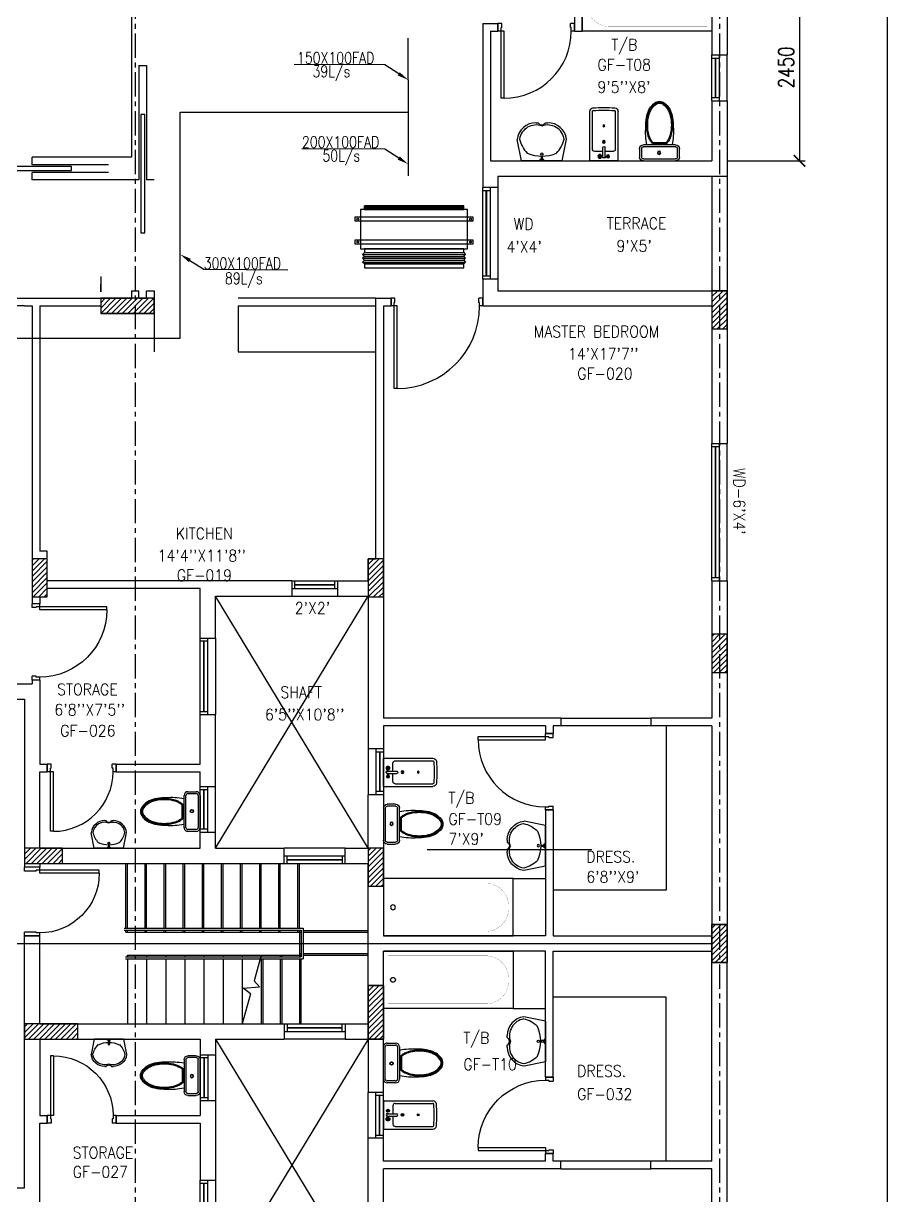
# Model space of a CAD drawing. Header units: millimetres. Extents: x -1288794 to 2153086, y -2701644 to -1335282.
# Drawn here: x 1269945 to 1281258, y -1494869 to -1479519 of the extents above; entities that cross this region are included whole.
import ezdxf

# ---------------------------------------------------------------- set-up
doc = ezdxf.new("R2010")
doc.units = ezdxf.units.MM
doc.header["$LTSCALE"] = 100
doc.header["$PDMODE"] = 34
doc.linetypes.add('CENTER', pattern=[50.8, 31.75, -6.35, 6.35, -6.35])
doc.linetypes.add('DASHED2', pattern=[9.525, 6.35, -3.175])
for name, color, linetype in [('A-ANNO-TEXT', 8, 'Continuous'), ('A-AREA', 8, 'CENTER'), ('A-DOOR', 4, 'Continuous'), ('A-FLOR-OVHD', 4, 'DASHED2'), ('A-FLOR-PFIX', 8, 'Continuous'), ('A-FLOR-SPCL', 8, 'Continuous'), ('A-FLOR-STRS', 8, 'Continuous'), ('A-GLAZ', 5, 'Continuous'), ('A-GRID', 253, 'CENTER'), ('A-WALL-FULL', 8, 'Continuous'), ('AC-FAD', 6, 'Continuous'), ('AC-FAD TEXT', 6, 'Continuous'), ('AC-HLTEXT', 100, 'Continuous'), ('FCU-AC', 160, 'Continuous'), ('S-COL- HACT.', 9, 'Continuous'), ('S-COL.', 8, 'Continuous')]:
    doc.layers.add(name, color=color, linetype=linetype)
doc.styles.add('ROMANS', font='romans.shx', dxfattribs={"width": 0.8})
doc.styles.add('SIMPLEX', font='simplex.shx', dxfattribs={"width": 0.8})
doc.dimstyles.new('100 of DIM2', dxfattribs={"dimscale": 0, "dimtxt": 200, "dimasz": 150, "dimexe": 75, "dimexo": 200, "dimgap": 75, "dimtad": 1, "dimdec": 0, "dimrnd": 5, "dimzin": 0, "dimdsep": 46, "dimtxsty": 'ROMANS', "dimblk": 'ARCHTICK', "dimcen": 100, "dimclrd": 94, "dimclre": 94, "dimclrt": 2, "dimadec": 0, "dimazin": 0, "dimtfac": 1, "dimtdec": 0, "dimtofl": 0, "dimtmove": 2, "dimatfit": 3, "dimldrblk": 'OPEN90', "dimfxl": 75, "dimtolj": 1, "dimtzin": 0, "dimarcsym": 0})
pattern_1 = [(45, (2375513.17, -1109556.65), (-35.355339, 35.355339), [])]

# ---------------------------------------------------------------- blocks, each defined once
blk = doc.blocks.new('W-180')
for p, q in [((1800, 100), (0, 100)), ((1800, 0), (0, 0)), ((40, 0), (40, 100)), ((1760, 100), (1760, 0))]:
    blk.add_line(p, q)
at = {"linetype": 'Continuous'}
for p, q in [((1760, 53), (40, 53)), ((1760, 47), (40, 47))]:
    blk.add_line(p, q, dxfattribs=at)
blk = doc.blocks.new('D-100-R1')
for p, q in [((-80, 980), (-80, 100)), ((-80, 980), (-40, 980)), ((-40, 980), (-40, 55)), ((-1000, 100), (-1000, 0)), ((-1000, 100), (-960, 100)), ((-960, 100), (-960, 55)), ((-960, 55), (-950, 55)), ((-950, 55), (-950, 0)), ((-80, 100), (0, 100)), ((-50, 55), (-50, 0)), ((-50, 55), (-40, 55)), ((-50, 0), (0, 0)), ((0, 100), (0, 0)), ((-1000, 0), (-950, 0))]:
    blk.add_line(p, q)
at = {"linetype": 'Continuous'}
blk.add_arc((-80, 100), 880, 90, 180, dxfattribs=at)
blk = doc.blocks.new('LAV-4')
for p, q in [((-266, 0), (-322, -283)), ((-266, 0), (268, 0)), ((268, 0), (324, -280)), ((-48, -500), (-75, -500)), ((75, -500), (50, -500))]:
    blk.add_line(p, q)
for points in [[(-25, 0), (-25, -18), (25, -18), (25, 0)], [(-9, -20), (-9, -57), (8, -57), (8, -20)]]:
    blk.add_lwpolyline(points, close=True)
blk.add_circle((0, -91), 15.4)
for centre, radius, start, end in [((74, -366), 375, 135.3333, 167.1432), ((0, -539), 477, 66.1261, 113.874), ((-74, -366), 375, 12.5199, 44.6667), ((-75, -250), 250, 187.6784, 270), ((-75, -250), 220, 188.5814, 289.9523), ((75, -250), 220, 250.0878, 350.8515), ((75, -250), 250, 270, 353.0121), ((1, -527), 55.9, 28.7827, 151.2173), ((50, -499), 0, 238.1883, 0)]:
    blk.add_arc(centre, radius, start, end)
blk = doc.blocks.new('BT-2')
blk.add_lwpolyline([(0, 750), (1700, 750), (1700, 0), (0, 0)], close=True)
at = {"const_width": 2}
blk.add_lwpolyline([(60, 690), (1340, 690, -0.414214), (1640, 390), (1640, 360, -0.414214), (1340, 60), (60, 60)], format="xyb", close=True, dxfattribs=at)
blk.add_circle((125, 375), 31.9)
blk = doc.blocks.new('W-80')
for p, q in [((800, 100), (0, 100)), ((800, 0), (0, 0)), ((40, 0), (40, 100)), ((760, 100), (760, 0))]:
    blk.add_line(p, q)
at = {"linetype": 'Continuous'}
for p, q in [((760, 53), (40, 53)), ((760, 47), (40, 47))]:
    blk.add_line(p, q, dxfattribs=at)
blk = doc.blocks.new('BIDET-1')
for p, q in [((175, 0), (-175, 0)), ((-185, -10), (-185, -649)), ((-15, -125), (-120, -125)), ((-39, -59), (-69, -59)), ((-54, -44), (-54, -74)), ((-15, -54), (-15, -174)), ((15, -54), (15, -174)), ((120, -125), (15, -125)), ((39, -59), (69, -59)), ((54, -44), (54, -74)), ((185, -10), (185, -649)), ((-150, -155), (-150, -649)), ((12, -250), (-12, -250)), ((-9, -259), (9, -241)), ((-9, -241), (9, -259)), ((0, -238), (0, -262)), ((150, -155), (150, -649))]:
    blk.add_line(p, q)
for centre, radius in [((-54, -59), 25), ((-54, -59), 20), ((-54, -59), 15.2), ((-54, -59), 10.2), ((54, -59), 20), ((54, -59), 15.2), ((54, -59), 10.2), ((0, -250), 17.5), ((0, -250), 12.5), ((0, -457), 12.5), ((0, -457), 10)]:
    blk.add_circle(centre, radius)
for centre, radius, start, end in [((-175, -10), 10, 90, 180), ((175, -10), 10, 0, 90), ((-120, -155), 30, 90, 180), ((0, -54), 20, 318.5904, 221.4096), ((0, -54), 15, 0, 180), ((120, -155), 30, 0, 90), ((0, -174), 15, 180, 0), ((-140, -649), 45, 180, 265.2062), ((-140, -649), 10, 180, 265.2062), ((0, 1020), 1720, 265.2062, 274.7938), ((0, 1020), 1685, 265.2062, 274.7938), ((140, -649), 10, 274.7938, 0), ((140, -649), 45, 274.7938, 0)]:
    blk.add_arc(centre, radius, start, end)
blk = doc.blocks.new('WC-1')
for p, q in [((-210, 0), (210, 0)), ((-260, -160), (-260, -50)), ((-235, -160), (-235, -50)), ((-210, -25), (210, -25)), ((235, -50), (235, -160)), ((260, -50), (260, -160)), ((210, -185), (-210, -185)), ((210, -210), (-210, -210)), ((91, -223), (-91, -223)), ((86, -235), (-86, -235))]:
    blk.add_line(p, q)
for radius in [22.1, 17.1]:
    blk.add_circle((-6, -107), radius)
for centre, radius, start, end in [((-210, -50), 50, 90, 180), ((-210, -50), 25, 90, 180), ((210, -50), 50, 360, 90), ((210, -50), 25, 360, 90), ((-210, -160), 50, 180, 270), ((-210, -160), 25, 180, 270), ((722, -383), 904, 168.9529, 184.0632), ((178, -428), 341, 149.8586, 166.4766), ((178, -428), 328, 149.8586, 166.4766), ((69, -365), 214, 138.4152, 149.8586), ((69, -365), 201, 139.9943, 149.8586), ((-69, -365), 201, 30.1414, 40.0057), ((-69, -365), 214, 30.1414, 41.5848), ((-178, -428), 328, 13.5234, 30.1414), ((-178, -428), 341, 13.5234, 30.1414), ((210, -160), 25, 270, 360), ((210, -160), 50, 270, 360), ((352, -470), 532, 177.5541, 180), ((352, -470), 520, 166.4766, 180), ((352, -470), 507, 166.4766, 180), ((-352, -470), 507, 360, 13.5234), ((-352, -470), 520, 360, 13.5234), ((-352, -470), 532, 360, 2.4459), ((352, -470), 532, 180, 193.5234), ((352, -470), 520, 180, 193.5234), ((178, -512), 353, 193.5234, 210.1414), ((352, -470), 507, 180, 193.5234), ((178, -512), 341, 193.5234, 210.1414), ((178, -512), 328, 193.5234, 210.1414), ((-178, -512), 328, 329.8586, 346.4766), ((-178, -512), 341, 329.8586, 346.4766), ((-178, -512), 353, 329.8586, 346.4766), ((-352, -470), 507, 346.4766, 360), ((-352, -470), 520, 346.4766, 360), ((-352, -470), 532, 346.4766, 360), ((69, -575), 226, 210.1414, 234.4972), ((69, -575), 214, 210.1414, 234.4972), ((69, -575), 201, 210.1414, 234.4972), ((0, -672), 108, 234.4972, 270), ((0, -672), 95.9, 234.4972, 270), ((0, -672), 83.4, 234.4972, 270), ((0, -672), 83.4, 270, 305.5028), ((0, -672), 95.9, 270, 305.5028), ((0, -672), 108, 270, 305.5028), ((-69, -575), 201, 305.5028, 329.8586), ((-69, -575), 214, 305.5028, 329.8586), ((-69, -575), 226, 305.5028, 329.8586)]:
    blk.add_arc(centre, radius, start, end)
at = {"linetype": 'Continuous', "ltscale": 50}
blk.add_arc((-722, -383), 904, 355.9368, 11.0471, dxfattribs=at)
blk = doc.blocks.new('W-60')
for p, q in [((600, 100), (0, 100)), ((600, 0), (0, 0)), ((40, 0), (40, 100)), ((560, 100), (560, 0))]:
    blk.add_line(p, q)
at = {"linetype": 'Continuous'}
for p, q in [((560, 53), (40, 53)), ((560, 47), (40, 47))]:
    blk.add_line(p, q, dxfattribs=at)
blk = doc.blocks.new('D-90-R1')
for p, q in [((-80, 880), (-40, 880)), ((-80, 880), (-80, 100)), ((-40, 880), (-40, 55)), ((-900, 100), (-860, 100)), ((-900, 100), (-900, 0)), ((-860, 100), (-860, 55)), ((-860, 55), (-850, 55)), ((-850, 55), (-850, 0)), ((-80, 100), (0, 100)), ((-50, 55), (-40, 55)), ((-50, 55), (-50, 0)), ((-50, 0), (0, 0)), ((0, 100), (0, 0)), ((-900, 0), (-850, 0))]:
    blk.add_line(p, q)
at = {"linetype": 'Continuous'}
blk.add_arc((-80, 100), 780, 90, 180, dxfattribs=at)
blk = doc.blocks.new('W-100')
for p, q in [((1000, 100), (0, 100)), ((1000, 0), (0, 0)), ((40, 0), (40, 100)), ((960, 100), (960, 0))]:
    blk.add_line(p, q)
at = {"linetype": 'Continuous'}
for p, q in [((960, 53), (40, 53)), ((960, 47), (40, 47))]:
    blk.add_line(p, q, dxfattribs=at)
blk = doc.blocks.new('D-90-R')
for p, q in [((-80, 980), (-40, 980)), ((-80, 980), (-80, 200)), ((-40, 980), (-40, 155)), ((-900, 200), (-860, 200)), ((-900, 200), (-900, 0)), ((-860, 200), (-860, 155)), ((-860, 155), (-850, 155)), ((-850, 155), (-850, 0)), ((-80, 200), (0, 200)), ((-50, 155), (-40, 155)), ((-50, 155), (-50, 0)), ((0, 200), (0, 0)), ((-50, 0), (0, 0)), ((-900, 0), (-850, 0))]:
    blk.add_line(p, q)
at = {"linetype": 'Continuous'}
blk.add_arc((-80, 200), 780, 90, 180, dxfattribs=at)
blk = doc.blocks.new('W-120')
for p, q in [((1200, 100), (0, 100)), ((1200, 0), (0, 0)), ((40, 0), (40, 100)), ((1160, 100), (1160, 0))]:
    blk.add_line(p, q)
at = {"linetype": 'Continuous'}
for p, q in [((1160, 53), (40, 53)), ((1160, 47), (40, 47))]:
    blk.add_line(p, q, dxfattribs=at)
blk = doc.blocks.new('D-120-R1')
for p, q in [((-80, 1180), (-40, 1180)), ((-80, 1180), (-80, 100)), ((-40, 1180), (-40, 55)), ((-1200, 100), (-1160, 100)), ((-1200, 100), (-1200, 0)), ((-1160, 100), (-1160, 55)), ((-1160, 55), (-1150, 55)), ((-1150, 55), (-1150, 0)), ((-80, 100), (0, 100)), ((-50, 55), (-40, 55)), ((-50, 55), (-50, 0)), ((-50, 0), (0, 0)), ((0, 100), (0, 0)), ((-1200, 0), (-1150, 0))]:
    blk.add_line(p, q)
at = {"linetype": 'Continuous'}
blk.add_arc((-80, 100), 1080, 90, 180, dxfattribs=at)
blk = doc.blocks.new('_ArchTick')
at = {"color": 0, "linetype": 'ByBlock', "const_width": 0.15}
blk.add_lwpolyline([(-0.5, -0.5), (0.5, 0.5)], dxfattribs=at)
blk = doc.blocks.new('*D369')
at = {"layer": 'AC-HLTEXT', "color": 94, "lineweight": -2, "transparency": 16777216}
for p, q in [((1279158, -1478869), (1280180, -1478869)), ((1280105, -1478869), (1280105, -1481319)), ((1279158, -1481319), (1280180, -1481319))]:
    blk.add_line(p, q, dxfattribs=at)
at = {"layer": 'Defpoints', "color": 0, "transparency": 16777216}
for p in [(1278958, -1478869), (1278958, -1481319), (1280105, -1481319)]:
    blk.add_point(p, dxfattribs=at)
at = {"layer": 'AC-HLTEXT', "color": 94, "lineweight": -2, "transparency": 16777216, "xscale": 150, "yscale": 150, "zscale": 150}
for p, rotation in [((1280105, -1478869), 90), ((1280105, -1481319), 270)]:
    blk.add_blockref('_ArchTick', p, dxfattribs=dict(at, rotation=rotation))
at = {"layer": 'AC-HLTEXT', "color": 2, "transparency": 16777216, "insert": (1279930, -1480094), "char_height": 200, "attachment_point": 5, "rotation": 90, "style": 'ROMANS'}
blk.add_mtext('\\A1;2450', dxfattribs=at)
blk = doc.blocks.new('fcu 2 tr')
h = blk.add_hatch()
h.set_pattern_fill('NET', color=3)
h.paths.add_polyline_path([(80954, -1588493), (79654, -1588493), (79654, -1588543), (80954, -1588543)])
at = {"layer": 'FCU-AC'}
for p, q in [((79654, -1587780), (79629, -1587805)), ((80954, -1587780), (79654, -1587780)), ((80954, -1587780), (80979, -1587805)), ((80979, -1587805), (79629, -1587805)), ((79654, -1587830), (79629, -1587805)), ((79654, -1587830), (79629, -1587855)), ((80979, -1587855), (79629, -1587855)), ((79654, -1587880), (79629, -1587855)), ((79654, -1587880), (79629, -1587905)), ((80979, -1587905), (79629, -1587905)), ((79654, -1587930), (79629, -1587905)), ((80954, -1587830), (79654, -1587830)), ((80954, -1587830), (79654, -1587830)), ((80954, -1587880), (79654, -1587880)), ((80954, -1587880), (79654, -1587880)), ((80954, -1587830), (80979, -1587805)), ((80954, -1587830), (80979, -1587855)), ((80954, -1587880), (80979, -1587855)), ((80954, -1587880), (80979, -1587905)), ((80954, -1587930), (80979, -1587905))]:
    blk.add_line(p, q, dxfattribs=at)
at = {"layer": 'FCU-AC', "color": 1}
for p, q in [((80954, -1587730), (79654, -1587730)), ((79654, -1587730), (79654, -1587780)), ((79654, -1587780), (80954, -1587780)), ((80954, -1587780), (80954, -1587730)), ((80954, -1587930), (79654, -1587930)), ((79654, -1587930), (79654, -1587980)), ((80954, -1587980), (80954, -1587930)), ((79654, -1587980), (80954, -1587980))]:
    blk.add_line(p, q, dxfattribs=at)
at = {"layer": 'FCU-AC', "color": 6}
for points in [[(79529, -1588093), (81079, -1588093), (81079, -1588043), (79529, -1588043)], [(79529, -1588393), (81079, -1588393), (81079, -1588343), (79529, -1588343)]]:
    blk.add_lwpolyline(points, close=True, dxfattribs=at)
at = {"layer": 'FCU-AC'}
blk.add_lwpolyline([(79604, -1588493), (81004, -1588493), (81004, -1587980), (79604, -1587980)], close=True, dxfattribs=at)
at = {"layer": 'FCU-AC', "color": 3}
blk.add_lwpolyline([(79654, -1588543), (80954, -1588543), (80954, -1588493), (79654, -1588493)], close=True, dxfattribs=at)
at = {"layer": 'FCU-AC', "color": 6}
for centre in [(79566, -1588068), (81041, -1588068), (79566, -1588368), (81041, -1588368)]:
    blk.add_circle(centre, 12.5, dxfattribs=at)

msp = doc.modelspace()

# ---------------------------------------------------------------- hatches: boundary and pattern name
at = {"layer": 'S-COL- HACT.', "linetype": 'Continuous', "ltscale": 3}
h = msp.add_hatch(dxfattribs=at)
h.set_pattern_fill('ANSI31', color=256, scale=400, style=0)
h.set_pattern_definition(pattern_1)
h.paths.add_polyline_path([(1278958, -1483018.6), (1278958, -1483518.6), (1279158, -1483518.6), (1279158, -1483018.6)])
h = msp.add_hatch(dxfattribs=at)
h.set_pattern_fill('ANSI31', color=256, scale=400, style=0)
h.set_pattern_definition(pattern_1)
h.paths.add_polyline_path([(1270958, -1483318.6), (1271658, -1483318.6), (1271658, -1483118.6), (1270958, -1483118.6)])
h = msp.add_hatch(dxfattribs=at)
h.set_pattern_fill('ANSI31', color=256, scale=400, style=0)
h.set_pattern_definition(pattern_1)
h.paths.add_polyline_path([(1270058, -1486529.4), (1270058, -1487029.4), (1270258, -1487029.4), (1270258, -1486529.4)])
h = msp.add_hatch(dxfattribs=at)
h.set_pattern_fill('ANSI31', color=256, scale=400, style=0)
h.set_pattern_definition(pattern_1)
h.paths.add_polyline_path([(1274458, -1486529.4), (1274458, -1487029.4), (1274658, -1487029.4), (1274658, -1486529.4)])
h = msp.add_hatch(dxfattribs=at)
h.set_pattern_fill('ANSI31', color=256, scale=400, style=0)
h.set_pattern_definition(pattern_1)
h.paths.add_polyline_path([(1278958, -1487518.6), (1278958, -1488018.6), (1279158, -1488018.6), (1279158, -1487518.6)])
h = msp.add_hatch(dxfattribs=at)
h.set_pattern_fill('ANSI31', color=256, scale=400, style=0)
h.set_pattern_definition(pattern_1)
h.paths.add_polyline_path([(1269958, -1490518.6), (1270458, -1490518.6), (1270458, -1490318.6), (1269958, -1490318.6)])
h = msp.add_hatch(dxfattribs=at)
h.set_pattern_fill('ANSI31', color=256, scale=400, style=0)
h.set_pattern_definition(pattern_1)
h.paths.add_polyline_path([(1274458, -1490818.6), (1274658, -1490818.6), (1274658, -1490318.6), (1274458, -1490318.6)])
h = msp.add_hatch(dxfattribs=at)
h.set_pattern_fill('ANSI31', color=256, scale=400, style=0)
h.set_pattern_definition(pattern_1)
h.paths.add_polyline_path([(1278958, -1491818.6), (1278958, -1491318.6), (1279158, -1491318.6), (1279158, -1491818.6)])
h = msp.add_hatch(dxfattribs=at)
h.set_pattern_fill('ANSI31', color=256, scale=400, style=0)
h.set_pattern_definition(pattern_1)
h.paths.add_polyline_path([(1274458, -1492818.6), (1274658, -1492818.6), (1274658, -1492118.6), (1274458, -1492118.6)])
h = msp.add_hatch(dxfattribs=at)
h.set_pattern_fill('ANSI31', color=256, scale=400, style=0)
h.set_pattern_definition(pattern_1)
h.paths.add_polyline_path([(1269958, -1492818.6), (1270658, -1492818.6), (1270658, -1492618.6), (1269958, -1492618.6)])

# ---------------------------------------------------------------- linework, layer by layer
at = {"layer": 'A-AREA', "ltscale": 15}
msp.add_line((1281258, -1512568.6), (1281258, -1469568.6), dxfattribs=at)
at = {"layer": 'A-DOOR', "ltscale": 3}
for points in [[(1271533, -1480711.1), (1271483, -1480711.1), (1271483, -1482261.1), (1271533, -1482261.1), (1271533, -1480711.1)], [(1270574, -1481443.6), (1270574, -1481393.6), (1269524, -1481393.6), (1269524, -1481443.6), (1270574, -1481443.6)]]:
    msp.add_lwpolyline(points, dxfattribs=at)
at = {"layer": 'A-FLOR-OVHD', "linetype": 'Continuous', "ltscale": 3}
for p, q in [((1268158, -1483118.6), (1269958, -1483118.6)), ((1269958, -1483218.6), (1268158, -1483218.6)), ((1276978.8, -1488618.6), (1278158, -1488618.6)), ((1278158, -1488718.6), (1276978.8, -1488718.6)), ((1278158, -1494418.6), (1276978.8, -1494418.6)), ((1276978.8, -1494518.6), (1278158, -1494518.6))]:
    msp.add_line(p, q, dxfattribs=at)
at = {"layer": 'A-FLOR-OVHD', "linetype": 'Continuous'}
for p, q in [((1271308, -1491368.6), (1271308, -1490518.6)), ((1271558, -1491368.6), (1271558, -1490518.6)), ((1271808, -1491368.6), (1271808, -1490518.6)), ((1272058, -1491368.6), (1272058, -1490518.6)), ((1272308, -1491368.6), (1272308, -1490518.6)), ((1272558, -1491368.6), (1272558, -1490518.6)), ((1272808, -1491368.6), (1272808, -1490518.6)), ((1273058, -1491368.6), (1273058, -1490518.6)), ((1273308, -1491368.6), (1273308, -1490518.6)), ((1273558, -1491368.6), (1273558, -1490518.6)), ((1273608, -1491418.6), (1274458, -1491418.6)), ((1271308, -1491718.6), (1271308, -1491743.6)), ((1271308, -1491768.6), (1271308, -1492618.6)), ((1271558, -1491718.6), (1271558, -1491743.6)), ((1271558, -1491768.6), (1271558, -1492618.6)), ((1271808, -1491718.6), (1271808, -1491743.6)), ((1271808, -1491768.6), (1271808, -1492618.6)), ((1272058, -1491718.6), (1272058, -1491743.6)), ((1272058, -1491768.6), (1272058, -1492618.6)), ((1272308, -1491718.6), (1272308, -1491743.6)), ((1272308, -1491768.6), (1272308, -1492618.6)), ((1272558, -1491718.6), (1272558, -1491743.6)), ((1272558, -1491768.6), (1272558, -1492618.6)), ((1272808, -1491718.6), (1272808, -1491743.6)), ((1272808, -1491768.6), (1272808, -1492618.6)), ((1273058, -1491768.6), (1273058, -1492618.6)), ((1273308, -1491768.6), (1273308, -1492618.6)), ((1273558, -1491768.6), (1273558, -1492618.6)), ((1273608, -1491718.6), (1274458, -1491718.6))]:
    msp.add_line(p, q, dxfattribs=at)
at = {"layer": 'A-FLOR-PFIX', "ltscale": 3}
for p, q in [((1276358, -1490718.6), (1276778.8, -1490718.6)), ((1276358, -1492418.6), (1276778.8, -1492418.6))]:
    msp.add_line(p, q, dxfattribs=at)
at = {"layer": 'A-FLOR-SPCL', "ltscale": 3}
for p, q in [((1278958, -1481518.6), (1278958, -1483018.6)), ((1279158, -1481518.6), (1279158, -1483018.6)), ((1271658, -1483218.6), (1271658, -1483818.6)), ((1272758, -1483218.6), (1274558, -1483218.6)), ((1272758, -1483218.6), (1272758, -1483818.6)), ((1272758, -1483818.6), (1274558, -1483818.6)), ((1272458, -1490318.6), (1274458, -1487018.6)), ((1274458, -1490318.6), (1272458, -1487018.6)), ((1278358, -1488718.6), (1278358, -1490868.6)), ((1278358, -1490868.6), (1276878.8, -1490868.6)), ((1278358, -1492268.6), (1276878.8, -1492268.6)), ((1278358, -1494418.6), (1278358, -1492268.6)), ((1274458, -1492818.6), (1272458, -1496118.6)), ((1272458, -1492818.6), (1274458, -1496118.6))]:
    msp.add_line(p, q, dxfattribs=at)
at = {"layer": 'A-FLOR-STRS', "ltscale": 3}
for p, q in [((1271288, -1491368.6), (1271288, -1490518.6)), ((1271538, -1491368.6), (1271538, -1490518.6)), ((1271788, -1491368.6), (1271788, -1490518.6)), ((1272038, -1491368.6), (1272038, -1490518.6)), ((1272288, -1491368.6), (1272288, -1490518.6)), ((1272538, -1491368.6), (1272538, -1490518.6)), ((1272788, -1491368.6), (1272788, -1490518.6)), ((1273038, -1491368.6), (1273038, -1490518.6)), ((1273288, -1491368.6), (1273288, -1490518.6)), ((1273538, -1491368.6), (1273538, -1490518.6)), ((1271263, -1491368.6), (1273608, -1491368.6)), ((1271263, -1491393.6), (1273583, -1491393.6)), ((1271288, -1491418.6), (1271288, -1491393.6)), ((1271308, -1491418.6), (1271308, -1491393.6)), ((1271538, -1491418.6), (1271538, -1491393.6)), ((1271558, -1491418.6), (1271558, -1491393.6)), ((1271788, -1491418.6), (1271788, -1491393.6)), ((1271808, -1491418.6), (1271808, -1491393.6)), ((1272038, -1491418.6), (1272038, -1491393.6)), ((1272058, -1491418.6), (1272058, -1491393.6)), ((1272288, -1491418.6), (1272288, -1491393.6)), ((1272308, -1491418.6), (1272308, -1491393.6)), ((1272538, -1491418.6), (1272538, -1491393.6)), ((1272558, -1491418.6), (1272558, -1491393.6)), ((1272788, -1491418.6), (1272788, -1491393.6)), ((1272808, -1491418.6), (1272808, -1491393.6)), ((1273038, -1491418.6), (1273038, -1491393.6)), ((1273058, -1491418.6), (1273058, -1491393.6)), ((1273288, -1491418.6), (1273288, -1491393.6)), ((1273308, -1491418.6), (1273308, -1491393.6)), ((1273538, -1491418.6), (1273538, -1491393.6)), ((1273558, -1491418.6), (1273558, -1491393.6)), ((1273558, -1491398.6), (1273583, -1491398.6)), ((1273583, -1491393.6), (1273583, -1491743.6)), ((1273608, -1491368.6), (1273608, -1491768.6)), ((1273608, -1491398.6), (1274458, -1491398.6)), ((1271288, -1491418.6), (1273558, -1491418.6)), ((1273558, -1491418.6), (1273558, -1491718.6)), ((1273558, -1491418.6), (1273583, -1491418.6)), ((1273558, -1491698.6), (1273583, -1491698.6)), ((1273608, -1491698.6), (1274458, -1491698.6)), ((1271283, -1491743.6), (1273583, -1491743.6)), ((1271283, -1491768.6), (1273608, -1491768.6)), ((1271308, -1491718.6), (1273558, -1491718.6)), ((1271308, -1491743.6), (1271308, -1491718.6)), ((1273058, -1491718.6), (1272964.3, -1492055.9)), ((1273058, -1491718.6), (1273058, -1491743.6)), ((1273078, -1491768.6), (1273078, -1492618.6)), ((1273308, -1491718.6), (1273308, -1491743.6)), ((1273328, -1491718.6), (1273328, -1491743.6)), ((1273328, -1491768.6), (1273328, -1492618.6)), ((1273558, -1491718.6), (1273558, -1491743.6)), ((1273558, -1491718.6), (1273583, -1491718.6)), ((1273558, -1491718.6), (1273558, -1491743.6)), ((1273578, -1491718.6), (1273578, -1491743.6)), ((1273578, -1491718.6), (1273578, -1491743.6)), ((1273578, -1491768.6), (1273578, -1492618.6)), ((1273578, -1491768.6), (1273578, -1492618.6)), ((1272820.1, -1492154.1), (1273036.1, -1492133.4)), ((1272917, -1492226.1), (1272820.1, -1492154.1)), ((1273036.1, -1492133.4), (1272964.3, -1492055.9)), ((1272917, -1492226.1), (1272808, -1492618.6))]:
    msp.add_line(p, q, dxfattribs=at)
at = {"layer": 'A-GLAZ', "ltscale": 3}
for p, q in [((1279158, -1480531.3), (1279158, -1479931.3)), ((1276158, -1481668.6), (1276158, -1482868.6)), ((1279158, -1486818.6), (1279158, -1485018.6)), ((1273458, -1487018.6), (1274058, -1487018.6)), ((1272458, -1487568.6), (1272458, -1488568.6)), ((1274458, -1489018.6), (1274458, -1489618.6)), ((1272458, -1490111.8), (1272458, -1489511.8)), ((1274158, -1490318.6), (1273358, -1490318.6)), ((1274158, -1492818.6), (1273358, -1492818.6)), ((1272458, -1493025.5), (1272458, -1493625.5)), ((1274458, -1494118.6), (1274458, -1493518.6)), ((1272458, -1494668.6), (1272458, -1495468.6))]:
    msp.add_line(p, q, dxfattribs=at)
at = {"layer": 'A-GRID', "ltscale": 0.1}
for p, q in [((1271408, -1466442.6), (1271408, -1514577)), ((1279058, -1466442.6), (1279058, -1514577))]:
    msp.add_line(p, q, dxfattribs=at)
at = {"layer": 'A-WALL-FULL', "ltscale": 3}
for p, q in [((1271358, -1474668.6), (1271358, -1481268.6)), ((1279158, -1476368.6), (1279158, -1479931.3)), ((1277158, -1478268.6), (1277158, -1479618.6)), ((1277258, -1478868.6), (1277258, -1479618.6)), ((1278958, -1478868.6), (1278958, -1479931.3)), ((1275958, -1479518.6), (1276158, -1479518.6)), ((1275958, -1479518.6), (1275958, -1481668.6)), ((1276158, -1479518.6), (1276158, -1479618.6)), ((1276058, -1479618.6), (1276158, -1479618.6)), ((1276058, -1479618.6), (1276058, -1481318.6)), ((1277158, -1479618.6), (1277258, -1479618.6)), ((1278958, -1479931.3), (1279158, -1479931.3)), ((1271458, -1480068.6), (1271458, -1481568.6)), ((1271458, -1480068.6), (1271558, -1480068.6)), ((1271558, -1480068.6), (1271558, -1481568.6)), ((1278958, -1480531.3), (1278958, -1481318.6)), ((1278958, -1480531.3), (1279158, -1480531.3)), ((1279158, -1480531.3), (1279158, -1481518.6)), ((1271358, -1481268.6), (1270058, -1481268.6)), ((1270058, -1481368.6), (1270058, -1481268.6)), ((1271058, -1481368.6), (1270058, -1481368.6)), ((1276058, -1481318.6), (1278958, -1481318.6)), ((1271058, -1481468.6), (1270058, -1481468.6)), ((1270058, -1481568.6), (1270058, -1481468.6)), ((1271358, -1481568.6), (1270058, -1481568.6)), ((1271458, -1481568.6), (1271358, -1481568.6)), ((1271658, -1481568.6), (1271558, -1481568.6)), ((1276158, -1481518.6), (1279158, -1481518.6)), ((1276158, -1481518.6), (1276158, -1481668.6)), ((1276158, -1481668.6), (1275958, -1481668.6)), ((1275958, -1482868.6), (1275958, -1483218.6)), ((1276158, -1482868.6), (1275958, -1482868.6)), ((1276158, -1482868.6), (1276158, -1483018.6)), ((1271358, -1483018.6), (1271358, -1483118.6)), ((1271358, -1483018.6), (1271458, -1483018.6)), ((1271458, -1483118.6), (1271458, -1483018.6)), ((1271558, -1483118.6), (1271558, -1483018.6)), ((1271558, -1483018.6), (1271658, -1483018.6)), ((1271658, -1483018.6), (1271658, -1483218.6)), ((1276158, -1483018.6), (1279158, -1483018.6)), ((1279158, -1483018.6), (1279158, -1485018.6)), ((1269958, -1483118.6), (1271358, -1483118.6)), ((1269958, -1483218.6), (1270058, -1483218.6)), ((1270058, -1483218.6), (1270058, -1487118.6)), ((1270158, -1483218.6), (1270158, -1486429.4)), ((1270158, -1483218.6), (1270958, -1483218.6)), ((1271458, -1483118.6), (1271558, -1483118.6)), ((1274556.6, -1483118.6), (1272758, -1483118.6)), ((1274558, -1483118.6), (1274758, -1483118.6)), ((1274558, -1486529.4), (1274558, -1483118.6)), ((1274658, -1483218.6), (1274658, -1488618.6)), ((1274658, -1483218.6), (1274758, -1483218.6)), ((1274758, -1483118.6), (1274758, -1483218.6)), ((1274758, -1483218.6), (1274758, -1483218.6)), ((1275958, -1483218.6), (1278958, -1483218.6)), ((1278958, -1483218.6), (1278958, -1485018.6)), ((1278958, -1485018.6), (1279158, -1485018.6)), ((1272258, -1486818.6), (1270258, -1486818.6)), ((1272258, -1486918.6), (1270258, -1486918.6)), ((1270258, -1487029.4), (1270258, -1486918.6)), ((1273458, -1486818.6), (1272258, -1486818.6)), ((1272258, -1487568.6), (1272258, -1486918.6)), ((1273458, -1486818.6), (1273458, -1487018.6)), ((1274058, -1486818.6), (1274458, -1486818.6)), ((1274058, -1486818.6), (1274058, -1487018.6)), ((1278958, -1486818.6), (1278958, -1488618.6)), ((1278958, -1486818.6), (1279158, -1486818.6)), ((1279158, -1486818.6), (1279158, -1490277)), ((1270158, -1487029.4), (1270158, -1487118.6)), ((1270158, -1487029.4), (1270258, -1487029.4)), ((1272458, -1487018.6), (1273458, -1487018.6)), ((1272458, -1487568.6), (1272458, -1487018.6)), ((1274058, -1487018.6), (1274458, -1487018.6)), ((1274458, -1487018.6), (1274458, -1489018.6)), ((1270158, -1487118.6), (1270058, -1487118.6)), ((1272258, -1487568.6), (1272458, -1487568.6)), ((1269708, -1488168.6), (1270058, -1488168.6)), ((1270058, -1488118.6), (1270058, -1488168.6)), ((1270158, -1488118.6), (1270058, -1488118.6)), ((1270158, -1488118.6), (1270158, -1489218.6)), ((1269708, -1488368.6), (1269958, -1488368.6)), ((1269958, -1488368.6), (1269958, -1490568.6)), ((1272258, -1489218.6), (1272258, -1488568.6)), ((1272258, -1488568.6), (1272458, -1488568.6)), ((1272458, -1489511.8), (1272458, -1488568.6)), ((1276978.8, -1488618.6), (1274658, -1488618.6)), ((1276978.8, -1488618.6), (1276978.8, -1488718.6)), ((1278158, -1488618.6), (1278158, -1488718.6)), ((1278958, -1488618.6), (1278158, -1488618.6)), ((1276778.8, -1488718.6), (1274658, -1488718.6)), ((1274658, -1488718.6), (1274658, -1489018.6)), ((1276778.8, -1488718.6), (1276778.8, -1488818.6)), ((1276978.8, -1488718.6), (1276878.8, -1488718.6)), ((1276878.8, -1488718.6), (1276878.8, -1488818.6)), ((1278958, -1488718.6), (1278158, -1488718.6)), ((1278958, -1488718.6), (1278958, -1490277)), ((1276878.8, -1488818.6), (1276778.8, -1488818.6)), ((1274658, -1489018.6), (1274458, -1489018.6)), ((1270158, -1489218.6), (1270258, -1489218.6)), ((1270258, -1489218.6), (1270258, -1489318.6)), ((1271158, -1489218.6), (1272258, -1489218.6)), ((1271158, -1489218.6), (1271158, -1489318.6)), ((1270158, -1490318.6), (1270158, -1489318.6)), ((1270158, -1489318.6), (1270258, -1489318.6)), ((1271158, -1489318.6), (1272258, -1489318.6)), ((1272258, -1489511.8), (1272258, -1489318.6)), ((1272258, -1489511.8), (1272458, -1489511.8)), ((1272258, -1489511.8), (1272458, -1489511.8)), ((1274658, -1489618.6), (1274458, -1489618.6)), ((1274458, -1490318.6), (1274458, -1489618.6)), ((1274658, -1489618.6), (1274658, -1491468.6)), ((1276778.8, -1489818.6), (1276778.8, -1491468.6)), ((1276878.8, -1489818.6), (1276778.8, -1489818.6)), ((1276878.8, -1489818.6), (1276878.8, -1491468.6)), ((1272258, -1490318.6), (1272258, -1490111.8)), ((1272258, -1490111.8), (1272458, -1490111.8)), ((1272458, -1490318.6), (1272458, -1490111.8)), ((1270158, -1490318.6), (1272258, -1490318.6)), ((1272458, -1490318.6), (1273358, -1490318.6)), ((1273358, -1490518.6), (1273358, -1490318.6)), ((1274158, -1490518.6), (1274158, -1490318.6)), ((1274158, -1490318.6), (1274458, -1490318.6)), ((1278958, -1490277), (1278958, -1491468.6)), ((1279158, -1490277), (1279158, -1491568.6)), ((1270158, -1490568.6), (1269958, -1490568.6)), ((1270158, -1490518.6), (1273358, -1490518.6)), ((1270158, -1490518.6), (1270158, -1490568.6)), ((1274158, -1490518.6), (1274458, -1490518.6)), ((1274458, -1492618.6), (1274458, -1490518.6)), ((1278958, -1490577), (1278958, -1491468.6)), ((1269958, -1494768.6), (1269958, -1491468.6)), ((1269958, -1491468.6), (1270158, -1491468.6)), ((1270158, -1492618.6), (1270158, -1491468.6)), ((1276778.8, -1491468.6), (1274658, -1491468.6)), ((1276878.8, -1491468.6), (1278958, -1491468.6)), ((1252541.9, -1491568.6), (1278958, -1491568.6)), ((1276778.8, -1491668.6), (1274658, -1491668.6)), ((1274658, -1493518.6), (1274658, -1491668.6)), ((1276778.8, -1493318.6), (1276778.8, -1491668.6)), ((1276878.8, -1491668.6), (1278958, -1491668.6)), ((1276878.8, -1493318.6), (1276878.8, -1491668.6)), ((1278958, -1493460.2), (1278958, -1491668.6)), ((1279158, -1493460.2), (1279158, -1491568.6)), ((1270158, -1492618.6), (1273358, -1492618.6)), ((1273358, -1492618.6), (1273358, -1492818.6)), ((1274158, -1492618.6), (1274458, -1492618.6)), ((1274158, -1492618.6), (1274158, -1492818.6)), ((1270158, -1492818.6), (1272258, -1492818.6)), ((1270158, -1492818.6), (1270158, -1493818.6)), ((1272258, -1492818.6), (1272258, -1493025.5)), ((1272458, -1492818.6), (1273358, -1492818.6)), ((1272458, -1492818.6), (1272458, -1493025.5)), ((1274158, -1492818.6), (1274458, -1492818.6)), ((1274458, -1492818.6), (1274458, -1493518.6)), ((1272258, -1493025.5), (1272458, -1493025.5)), ((1276878.8, -1493318.6), (1276778.8, -1493318.6)), ((1274658, -1493518.6), (1274458, -1493518.6)), ((1278958, -1494418.6), (1278958, -1493460.2)), ((1279158, -1496318.6), (1279158, -1493460.2)), ((1272258, -1493625.5), (1272458, -1493625.5)), ((1272258, -1493625.5), (1272258, -1493818.6)), ((1272258, -1493625.5), (1272458, -1493625.5)), ((1272458, -1493625.5), (1272458, -1494668.6)), ((1270158, -1493818.6), (1270258, -1493818.6)), ((1270258, -1493918.6), (1270258, -1493818.6)), ((1271158, -1493818.6), (1272258, -1493818.6)), ((1271158, -1493918.6), (1271158, -1493818.6)), ((1270158, -1495018.6), (1270158, -1493918.6)), ((1270158, -1493918.6), (1270258, -1493918.6)), ((1271158, -1493918.6), (1272258, -1493918.6)), ((1272258, -1493918.6), (1272258, -1494668.6)), ((1274458, -1496118.6), (1274458, -1494118.6)), ((1274658, -1494118.6), (1274458, -1494118.6)), ((1274658, -1494418.6), (1274658, -1494118.6)), ((1276878.8, -1494318.6), (1276778.8, -1494318.6)), ((1276778.8, -1494418.6), (1276778.8, -1494318.6)), ((1276878.8, -1494418.6), (1276878.8, -1494318.6)), ((1276778.8, -1494418.6), (1274658, -1494418.6)), ((1276978.8, -1494418.6), (1276878.8, -1494418.6)), ((1276978.8, -1494518.6), (1276978.8, -1494418.6)), ((1278958, -1494418.6), (1278158, -1494418.6)), ((1278158, -1494518.6), (1278158, -1494418.6)), ((1276978.8, -1494518.6), (1274658, -1494518.6)), ((1274658, -1499918.6), (1274658, -1494518.6)), ((1278958, -1494518.6), (1278158, -1494518.6)), ((1278958, -1496318.6), (1278958, -1494518.6)), ((1269708, -1494768.6), (1269958, -1494768.6)), ((1272258, -1494668.6), (1272458, -1494668.6))]:
    msp.add_line(p, q, dxfattribs=at)
at = {"layer": 'A-WALL-FULL', "linetype": 'Continuous', "ltscale": 3}
for p, q in [((1270958, -1483033.7), (1270958, -1482933.7)), ((1271658, -1483118.6), (1271658, -1483318.6)), ((1271658, -1483318.6), (1270958, -1483318.6)), ((1270258, -1486429.4), (1270158, -1486429.4)), ((1270258, -1486818.6), (1270258, -1486429.4)), ((1274458, -1486818.6), (1274458, -1486529.4)), ((1274458, -1486529.4), (1274558, -1486529.4))]:
    msp.add_line(p, q, dxfattribs=at)
at = {"layer": 'AC-FAD'}
for p, q in [((1274984.2, -1480258.9), (1274984.2, -1479712.6)), ((1274984.2, -1480258.9), (1274984.2, -1481512.2)), ((1271997.2, -1483638.7), (1271997.2, -1480680.8)), ((1271997.2, -1480680.8), (1274984.2, -1480680.8)), ((1268434.9, -1483638.7), (1271997.2, -1483638.7)), ((1275231.5, -1490338), (1277387.6, -1490338))]:
    msp.add_line(p, q, dxfattribs=at)
at = {"layer": 'AC-FAD TEXT'}
for points in [[(1274857.7, -1480178.4), (1274675.6, -1480062.6), (1273490.5, -1480057.2)], [(1274857.7, -1481281.2), (1274675.6, -1481165.4), (1273591.5, -1481160.1)], [(1272123.8, -1482622.9), (1272305.8, -1482738.8), (1273406.9, -1482743.7)]]:
    msp.add_lwpolyline(points, dxfattribs=at)
for points in [[(1274871.1, -1480157.3), (1274984.2, -1480258.9), (1274844.2, -1480199.5)], [(1274871.1, -1481260.1), (1274984.2, -1481361.7), (1274844.2, -1481302.3)], [(1272110.3, -1482644), (1271997.2, -1482542.4), (1272137.2, -1482601.8)]]:
    msp.add_solid(points, dxfattribs=at)
at = {"layer": 'S-COL.', "linetype": 'Continuous', "ltscale": 3}
for p, q in [((1270958, -1482833.7), (1270958, -1483033.7)), ((1271658, -1483318.6), (1271658, -1483118.6)), ((1270958, -1483318.6), (1271658, -1483318.6)), ((1270458, -1490318.6), (1269958, -1490318.6)), ((1269958, -1490318.6), (1269958, -1490518.6)), ((1270458, -1490518.6), (1270458, -1490318.6)), ((1274458, -1492118.6), (1274458, -1492818.6)), ((1274658, -1492118.6), (1274458, -1492118.6)), ((1274458, -1492818.6), (1274458, -1492118.6)), ((1274458, -1492118.6), (1274658, -1492118.6)), ((1274458, -1492118.6), (1274458, -1492818.6)), ((1274658, -1492118.6), (1274458, -1492118.6)), ((1274458, -1492818.6), (1274458, -1492118.6)), ((1274458, -1492118.6), (1274658, -1492118.6)), ((1274658, -1492818.6), (1274658, -1492118.6)), ((1274658, -1492118.6), (1274658, -1492818.6)), ((1274658, -1492818.6), (1274658, -1492118.6)), ((1274658, -1492118.6), (1274658, -1492818.6)), ((1270658, -1492618.6), (1269958, -1492618.6)), ((1269958, -1492618.6), (1269958, -1492818.6)), ((1270658, -1492818.6), (1270658, -1492618.6)), ((1269958, -1492818.6), (1270658, -1492818.6)), ((1274458, -1492818.6), (1274658, -1492818.6)), ((1274658, -1492818.6), (1274458, -1492818.6)), ((1274458, -1492818.6), (1274658, -1492818.6)), ((1274658, -1492818.6), (1274458, -1492818.6))]:
    msp.add_line(p, q, dxfattribs=at)
for points in [[(1278958, -1483018.6), (1278958, -1483518.6), (1279158, -1483518.6), (1279158, -1483018.6)], [(1278958, -1483018.6), (1278958, -1483518.6), (1279158, -1483518.6), (1279158, -1483018.6)], [(1278958, -1483018.6), (1278958, -1483518.6), (1279158, -1483518.6), (1279158, -1483018.6)], [(1270958, -1483318.6), (1271658, -1483318.6), (1271658, -1483118.6), (1270958, -1483118.6)], [(1270958, -1483318.6), (1271658, -1483318.6), (1271658, -1483118.6), (1270958, -1483118.6)], [(1270058, -1486529.4), (1270058, -1487029.4), (1270258, -1487029.4), (1270258, -1486529.4)], [(1270058, -1486529.4), (1270058, -1487029.4), (1270258, -1487029.4), (1270258, -1486529.4)], [(1270058, -1486529.4), (1270058, -1487029.4), (1270258, -1487029.4), (1270258, -1486529.4)], [(1274458, -1486529.4), (1274458, -1487029.4), (1274658, -1487029.4), (1274658, -1486529.4)], [(1274458, -1486529.4), (1274458, -1487029.4), (1274658, -1487029.4), (1274658, -1486529.4)], [(1274458, -1486529.4), (1274458, -1487029.4), (1274658, -1487029.4), (1274658, -1486529.4)], [(1278958, -1487518.6), (1278958, -1488018.6), (1279158, -1488018.6), (1279158, -1487518.6)], [(1278958, -1487518.6), (1278958, -1488018.6), (1279158, -1488018.6), (1279158, -1487518.6)], [(1278958, -1487518.6), (1278958, -1488018.6), (1279158, -1488018.6), (1279158, -1487518.6)], [(1269958, -1490518.6), (1270458, -1490518.6), (1270458, -1490318.6), (1269958, -1490318.6)], [(1274458, -1490818.6), (1274658, -1490818.6), (1274658, -1490318.6), (1274458, -1490318.6)], [(1278958, -1491318.6), (1278958, -1491818.6), (1279158, -1491818.6), (1279158, -1491318.6)], [(1278958, -1491818.6), (1278958, -1491318.6), (1279158, -1491318.6), (1279158, -1491818.6)], [(1278958, -1491318.6), (1278958, -1491818.6), (1279158, -1491818.6), (1279158, -1491318.6)], [(1278958, -1491818.6), (1278958, -1491318.6), (1279158, -1491318.6), (1279158, -1491818.6)], [(1278958, -1491318.6), (1278958, -1491818.6), (1279158, -1491818.6), (1279158, -1491318.6)], [(1278958, -1491818.6), (1278958, -1491318.6), (1279158, -1491318.6), (1279158, -1491818.6)], [(1274458, -1492818.6), (1274658, -1492818.6), (1274658, -1492118.6), (1274458, -1492118.6)], [(1269958, -1492818.6), (1270658, -1492818.6), (1270658, -1492618.6), (1269958, -1492618.6)]]:
    msp.add_lwpolyline(points, close=True, dxfattribs=at)

# ---------------------------------------------------------------- block references
at = {"layer": 'A-DOOR', "ltscale": 3}
for name, p, rotation in [('D-100-R1', (1276158, -1479518.6), 180), ('D-120-R1', (1274758, -1483118.6), 180), ('D-100-R1', (1276878.8, -1488818.6), 90), ('D-90-R1', (1270258, -1489218.6), 180)]:
    msp.add_blockref(name, p, dxfattribs=dict(at, rotation=rotation))
at = {"layer": 'A-DOOR', "ltscale": 3, "xscale": -1}
for name, p, rotation in [('D-100-R1', (1270058, -1487118.6), 270), ('D-90-R', (1269958, -1490568.6), 270), ('D-100-R1', (1276878.8, -1494318.6), 90)]:
    msp.add_blockref(name, p, dxfattribs=dict(at, rotation=rotation))
msp.add_blockref('D-90-R1', (1270258, -1493918.6), dxfattribs=at)
at = {"layer": 'A-FLOR-PFIX', "ltscale": 3}
for name, p, rotation in [('BT-2', (1278958, -1478868.6), 180), ('LAV-4', (1276732, -1481318.6), 180), ('WC-1', (1272258, -1489839.5), 270), ('LAV-4', (1276778.8, -1492848.8), 270), ('WC-1', (1274658, -1493132.4), 90), ('BIDET-1', (1274658, -1493812.3), 90)]:
    msp.add_blockref(name, p, dxfattribs=dict(at, rotation=rotation))
at = {"layer": 'A-FLOR-PFIX', "ltscale": 3, "xscale": -1}
for name, p, rotation in [('BIDET-1', (1277544.5, -1481318.6), 180), ('WC-1', (1278272.7, -1481318.6), 180), ('BIDET-1', (1274658, -1489325), 90), ('WC-1', (1274658, -1490004.9), 90), ('LAV-4', (1276778.8, -1490288.5), 270), ('BT-2', (1274658, -1490718.6), 180), ('WC-1', (1272258, -1493297.8), 270)]:
    msp.add_blockref(name, p, dxfattribs=dict(at, rotation=rotation))
at = {"layer": 'A-FLOR-PFIX', "ltscale": 3, "xscale": 0.7199999999720604, "yscale": 0.7199999999720604, "zscale": 0.7199999999720604, "rotation": 180}
msp.add_blockref('LAV-4', (1271064.3, -1490318.6), dxfattribs=at)
at = {"layer": 'A-FLOR-PFIX', "ltscale": 3}
msp.add_blockref('BT-2', (1274658, -1492418.6), dxfattribs=at)
at = {"layer": 'A-FLOR-PFIX', "ltscale": 3, "xscale": -0.7199999999720604, "yscale": 0.7199999999720604, "zscale": 0.7200000000000001}
msp.add_blockref('LAV-4', (1271064.3, -1492818.6), dxfattribs=at)
at = {"layer": 'A-GLAZ', "ltscale": 3}
for name, p, rotation in [('W-60', (1278958, -1479931.3), 270), ('W-120', (1275958, -1481668.6), 270), ('W-180', (1278958, -1485018.6), 270), ('W-60', (1274058, -1486818.6), 180), ('W-60', (1274658, -1489618.6), 90), ('W-60', (1272258, -1489511.8), 270), ('W-80', (1274158, -1490418.6), 180)]:
    msp.add_blockref(name, p, dxfattribs=dict(at, rotation=rotation))
at = {"layer": 'A-GLAZ', "ltscale": 3, "xscale": -1}
for name, p, rotation in [('W-100', (1272358, -1487568.6), 90), ('W-60', (1272258, -1493625.5), 270), ('W-60', (1274658, -1493518.6), 90), ('W-80', (1272358, -1494668.6), 90)]:
    msp.add_blockref(name, p, dxfattribs=dict(at, rotation=rotation))
msp.add_blockref('W-80', (1274158, -1492718.6), dxfattribs=at)
at = {"layer": 'FCU-AC', "rotation": 180}
msp.add_blockref('fcu 2 tr', (1355363.6, -3070448.6), dxfattribs=at)

# ---------------------------------------------------------------- texts
at = {"layer": 'A-ANNO-TEXT', "style": 'ROMANS', "width": 0.9}
for s, p in [('T/B', (1277642.1, -1479872.6)), ('GF-T08', (1277460, -1480135.8)), ("9'5''X8'", (1277460, -1480426.9)), ('WD', (1276364, -1482219.8)), ('TERRACE', (1277581.3, -1482211.7)), ("4'X4'", (1276268.5, -1482518.2)), ("9'X5'", (1277708.8, -1482507.2)), ('MASTER BEDROOM', (1276626.5, -1483629.6)), ("14'X17'7''", (1277073.6, -1483920.1)), ('GF-020', (1277196.2, -1484179.4)), ('KITCHEN', (1271940, -1486273.7)), ("14'4''X11'8''", (1271702.2, -1486564.3)), ('GF-019', (1271952.1, -1486821.4)), ("2'X2'", (1273498.1, -1487249.6)), ('STORAGE', (1270386.4, -1488315.7)), ('SHAFT', (1273309.4, -1488353.5)), ("6'8''X7'5''", (1270351.3, -1488581.3)), ("6'5''X10'8''", (1273106.9, -1488644)), ('GF-026', (1270426.7, -1488856.4)), ('T/B', (1275509, -1489735.3)), ('GF-T09', (1275509, -1490014.2)), ("7'X9'", (1275509, -1490273)), ('DRESS.', (1277314.6, -1490507.4)), ("6'8''X9'", (1277314.6, -1490770.3)), ('T/B', (1275704.6, -1492878.6)), ('GF-T10', (1275704.6, -1493225.6)), ('DRESS.', (1277194, -1493313)), ('GF-032', (1277194, -1493616.4)), ('STORAGE', (1270590.4, -1494382.5)), ('GF-027', (1270590.4, -1494634.1))]:
    msp.add_text(s, height=150, dxfattribs=at).set_placement(p)
msp.add_text("WD-6'X4'", height=150, rotation=270, dxfattribs=at).set_placement((1279243, -1485339.3))
at = {"layer": 'AC-FAD TEXT', "style": 'SIMPLEX', "width": 0.8}
for s, p in [('150X100FAD', (1273526.7, -1480044.3)), ('39L/s', (1273730.1, -1480221.6)), ('200X100FAD', (1273591.5, -1481147.2)), ('50L/s', (1273859.7, -1481324.5)), ('300X100FAD', (1272305.6, -1482735.6)), ('89L/s', (1272583.4, -1482932.2))]:
    msp.add_text(s, height=150, dxfattribs=at).set_placement(p)

# ---------------------------------------------------------------- dimensions: what is measured, and where the dimension line sits
at = {"layer": 'AC-HLTEXT'}
dim = msp.add_linear_dim(base=(1280104.7, -1481318.6), p1=(1278958, -1478868.6), p2=(1278958, -1481318.6), angle=90, dimstyle='100 of DIM2', override={"dimscale": 1, "dimfxl": 0.2}, dxfattribs=at)
dim.commit()
dim.dimension.update_dxf_attribs({"geometry": '*D369', "text_midpoint": (1279929.7, -1480093.6)})

doc.saveas('drawing.dxf')
